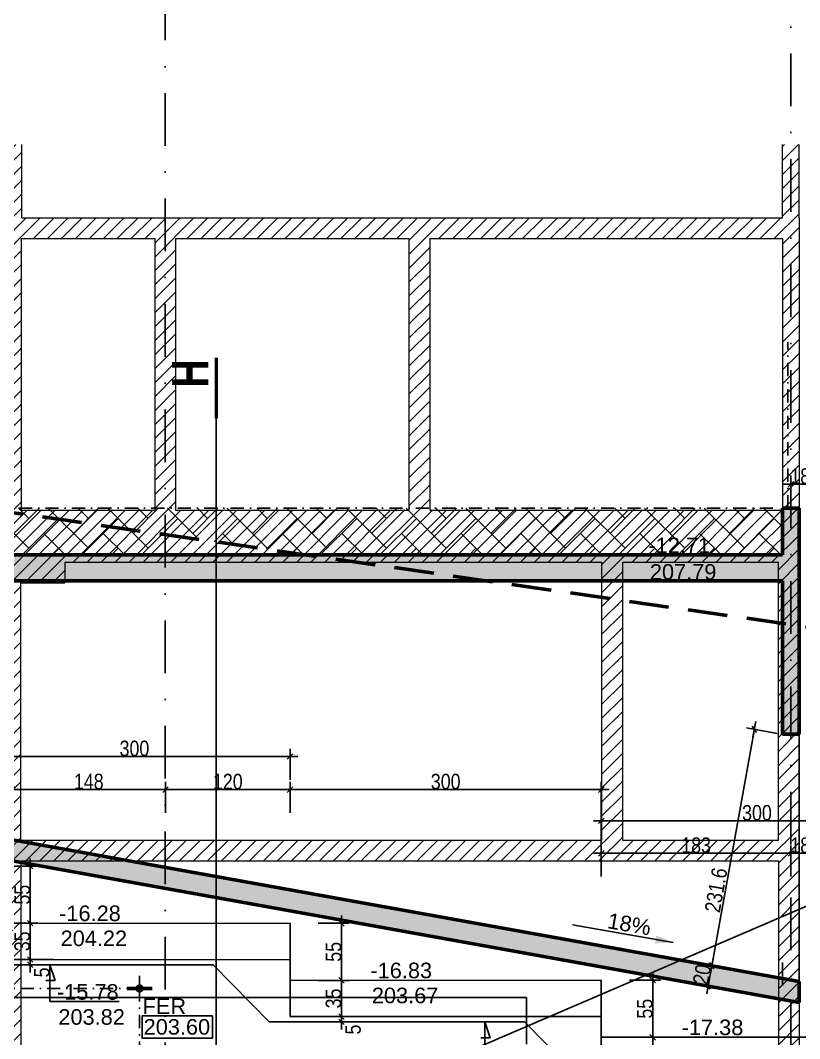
# Model space of a CAD drawing. Header units: millimetres. Extents: x -26249 to 60250, y -21218 to 23336.
# Drawn here: x 18053 to 18804, y 1381 to 2363 of the extents above; entities that cross this region are included whole.
import ezdxf
from ezdxf.enums import TextEntityAlignment as Align

# ---------------------------------------------------------------- set-up
doc = ezdxf.new("R2010")
doc.units = ezdxf.units.MM
doc.linetypes.add('CACHEX2', pattern=[19.05, 12.7, -6.35])
doc.linetypes.add('TIRETPTX2', pattern=[50.8, 25.4, -12.7, 0, -12.7])
for name, color, linetype in [('01-coupe soussol', 253, 'Continuous'), ('01_cote_gen', 4, 'Continuous'), ('01_linteaux', 2, 'Continuous'), ('01_poch_BN', 9, 'Continuous'), ('01_poch_murs', 253, 'Continuous'), ('01_texte', 230, 'Continuous'), ('AA_COTES', 2, 'Continuous')]:
    doc.layers.add(name, color=color, linetype=linetype)
doc.layers.add('01_murs_coup', color=5, linetype='Continuous', lineweight=60)
doc.styles.add('impact', font='impact.ttf')
doc.styles.add('MATTE_TXT', font='arial.ttf')
doc.styles.add('STYLE2', font='ARIALN.TTF')
doc.dimstyles.new('JB50', dxfattribs={"dimscale": 0.1, "dimtxt": 150, "dimasz": 15, "dimexe": 0.1, "dimexo": 0.1, "dimgap": 0.09, "dimtad": 1, "dimdec": 1, "dimdsep": 46, "dimtxsty": 'STYLE2', "dimblk1": 'BOND_G', "dimblk2": 'BOND_D', "dimsah": 1, "dimcen": 1.5, "dimdle": 0.01, "dimse1": 1, "dimse2": 1, "dimclrd": 4, "dimclre": 2, "dimclrt": 6, "dimazin": 2, "dimtfac": 2.333333, "dimtdec": 1, "dimtix": 1, "dimtmove": 2, "dimatfit": 3, "dimldrblk": 'BOND_G', "dimfxl": 1, "dimtolj": 1, "dimtzin": 0, "dimarcsym": 0})

# ---------------------------------------------------------------- blocks, each defined once
blk = doc.blocks.new('BOND_G')
at = {"layer": 'AA_COTES', "color": 0}
for p, q in [((0, -5), (0, 15)), ((5, 0), (-5, 0)), ((1.77, 1.77), (-1.77, -1.77))]:
    blk.add_line(p, q, dxfattribs=at)
blk = doc.blocks.new('BOND_D')
at = {"layer": 'AA_COTES', "color": 0}
for p, q in [((5, 0), (-5, 0)), ((-1.77, -1.77), (1.77, 1.77)), ((0, 5), (0, -15))]:
    blk.add_line(p, q, dxfattribs=at)
blk = doc.blocks.new('*D566')
at = {"layer": '01_cote_gen', "color": 4, "lineweight": -2, "transparency": 16777216}
blk.add_line((18797.15, 1915.35), (18812.15, 1915.35), dxfattribs=at)
at = {"layer": 'Defpoints', "color": 0, "transparency": 16777216}
for p in [(18813.65, 1915.35), (18795.65, 1905.29), (18813.65, 1905.29)]:
    blk.add_point(p, dxfattribs=at)
at = {"layer": '01_cote_gen', "color": 4, "lineweight": -2, "transparency": 16777216, "xscale": 1.5, "yscale": 1.5, "zscale": 1.5, "rotation": 180}
blk.add_blockref('BOND_G', (18795.65, 1915.35), dxfattribs=at)
at = {"layer": '01_cote_gen', "color": 4, "lineweight": -2, "transparency": 16777216, "xscale": 1.5, "yscale": 1.5, "zscale": 1.5}
blk.add_blockref('BOND_D', (18813.65, 1915.35), dxfattribs=at)
at = {"layer": '01_cote_gen', "color": 6, "transparency": 16777216, "insert": (18804.65, 1923.02), "char_height": 15, "attachment_point": 5, "style": 'STYLE2'}
blk.add_mtext('\\A1;18', dxfattribs=at)
blk = doc.blocks.new('*D1003')
at = {"layer": '01_cote_gen', "color": 4, "lineweight": -2, "transparency": 16777216}
blk.add_line((18014.45, 1652.81), (18311.45, 1652.81), dxfattribs=at)
at = {"layer": 'Defpoints', "color": 0, "transparency": 16777216}
for p in [(18012.95, 1662.13), (18312.95, 1652.81), (18312.95, 1492)]:
    blk.add_point(p, dxfattribs=at)
at = {"layer": '01_cote_gen', "color": 4, "lineweight": -2, "transparency": 16777216, "xscale": 1.5, "yscale": 1.5, "zscale": 1.5, "rotation": 180}
blk.add_blockref('BOND_G', (18012.95, 1652.81), dxfattribs=at)
at = {"layer": '01_cote_gen', "color": 4, "lineweight": -2, "transparency": 16777216, "xscale": 1.5, "yscale": 1.5, "zscale": 1.5}
blk.add_blockref('BOND_D', (18312.95, 1652.81), dxfattribs=at)
at = {"layer": '01_cote_gen', "color": 6, "transparency": 16777216, "insert": (18162.95, 1660.48), "char_height": 15, "attachment_point": 5, "style": 'STYLE2'}
blk.add_mtext('\\A1;300', dxfattribs=at)
blk = doc.blocks.new('*D1004')
at = {"layer": '01_cote_gen', "color": 4, "lineweight": -2, "transparency": 16777216}
blk.add_line((18314.45, 1620.9), (18611.45, 1620.9), dxfattribs=at)
at = {"layer": 'Defpoints', "color": 0, "transparency": 16777216}
for p in [(18312.95, 1630.31), (18612.95, 1620.9), (18612.95, 1437.13)]:
    blk.add_point(p, dxfattribs=at)
at = {"layer": '01_cote_gen', "color": 4, "lineweight": -2, "transparency": 16777216, "xscale": 1.5, "yscale": 1.5, "zscale": 1.5, "rotation": 180}
blk.add_blockref('BOND_G', (18312.95, 1620.9), dxfattribs=at)
at = {"layer": '01_cote_gen', "color": 4, "lineweight": -2, "transparency": 16777216, "xscale": 1.5, "yscale": 1.5, "zscale": 1.5}
blk.add_blockref('BOND_D', (18612.95, 1620.9), dxfattribs=at)
at = {"layer": '01_cote_gen', "color": 6, "transparency": 16777216, "insert": (18462.95, 1628.57), "char_height": 15, "attachment_point": 5, "style": 'STYLE2'}
blk.add_mtext('\\A1;300', dxfattribs=at)
blk = doc.blocks.new('*D1005')
at = {"layer": '01_cote_gen', "color": 4, "lineweight": -2, "transparency": 16777216}
blk.add_line((18614.45, 1590.75), (18911.45, 1590.75), dxfattribs=at)
at = {"layer": 'Defpoints', "color": 0, "transparency": 16777216}
for p in [(18612.95, 1598.4), (18912.95, 1590.75), (18912.95, 1382.27)]:
    blk.add_point(p, dxfattribs=at)
at = {"layer": '01_cote_gen', "color": 4, "lineweight": -2, "transparency": 16777216, "xscale": 1.5, "yscale": 1.5, "zscale": 1.5, "rotation": 180}
blk.add_blockref('BOND_G', (18612.95, 1590.75), dxfattribs=at)
at = {"layer": '01_cote_gen', "color": 4, "lineweight": -2, "transparency": 16777216, "xscale": 1.5, "yscale": 1.5, "zscale": 1.5}
blk.add_blockref('BOND_D', (18912.95, 1590.75), dxfattribs=at)
at = {"layer": '01_cote_gen', "color": 6, "transparency": 16777216, "insert": (18762.95, 1598.42), "char_height": 15, "attachment_point": 5, "style": 'STYLE2'}
blk.add_mtext('\\A1;300', dxfattribs=at)
blk = doc.blocks.new('*D1015')
at = {"layer": '01_cote_gen', "color": 4, "lineweight": -2, "transparency": 16777216}
blk.add_line((18614.45, 1559.48), (18794.15, 1559.48), dxfattribs=at)
at = {"layer": 'Defpoints', "color": 0, "transparency": 16777216}
for p in [(18612.95, 1568.25), (18795.65, 1559.48), (18795.65, 1524)]:
    blk.add_point(p, dxfattribs=at)
at = {"layer": '01_cote_gen', "color": 4, "lineweight": -2, "transparency": 16777216, "xscale": 1.5, "yscale": 1.5, "zscale": 1.5, "rotation": 180}
blk.add_blockref('BOND_G', (18612.95, 1559.48), dxfattribs=at)
at = {"layer": '01_cote_gen', "color": 4, "lineweight": -2, "transparency": 16777216, "xscale": 1.5, "yscale": 1.5, "zscale": 1.5}
blk.add_blockref('BOND_D', (18795.65, 1559.48), dxfattribs=at)
at = {"layer": '01_cote_gen', "color": 6, "transparency": 16777216, "insert": (18704.3, 1567.14), "char_height": 15, "attachment_point": 5, "style": 'STYLE2'}
blk.add_mtext('\\A1;183', dxfattribs=at)
blk = doc.blocks.new('*D1016')
at = {"layer": '01_cote_gen', "color": 4, "lineweight": -2, "transparency": 16777216}
blk.add_line((18797.15, 1559.48), (18812.15, 1559.48), dxfattribs=at)
at = {"layer": 'Defpoints', "color": 0, "transparency": 16777216}
for p in [(18813.65, 1559.48), (18795.65, 1544.81), (18813.65, 1544.81)]:
    blk.add_point(p, dxfattribs=at)
at = {"layer": '01_cote_gen', "color": 4, "lineweight": -2, "transparency": 16777216, "xscale": 1.5, "yscale": 1.5, "zscale": 1.5, "rotation": 180}
blk.add_blockref('BOND_G', (18795.65, 1559.48), dxfattribs=at)
at = {"layer": '01_cote_gen', "color": 4, "lineweight": -2, "transparency": 16777216, "xscale": 1.5, "yscale": 1.5, "zscale": 1.5}
blk.add_blockref('BOND_D', (18813.65, 1559.48), dxfattribs=at)
at = {"layer": '01_cote_gen', "color": 6, "transparency": 16777216, "insert": (18804.65, 1567.14), "char_height": 15, "attachment_point": 5, "style": 'STYLE2'}
blk.add_mtext('\\A1;18', dxfattribs=at)
blk = doc.blocks.new('*D1018')
at = {"layer": '01_cote_gen', "color": 4, "lineweight": -2, "transparency": 16777216}
blk.add_line((18046.45, 1620.9), (18191.45, 1620.9), dxfattribs=at)
at = {"layer": 'Defpoints', "color": 0, "transparency": 16777216}
for p in [(18192.95, 1620.9), (18044.95, 1618.19), (18192.95, 1608.73)]:
    blk.add_point(p, dxfattribs=at)
at = {"layer": '01_cote_gen', "color": 4, "lineweight": -2, "transparency": 16777216, "xscale": 1.5, "yscale": 1.5, "zscale": 1.5, "rotation": 180}
blk.add_blockref('BOND_G', (18044.95, 1620.9), dxfattribs=at)
at = {"layer": '01_cote_gen', "color": 4, "lineweight": -2, "transparency": 16777216, "xscale": 1.5, "yscale": 1.5, "zscale": 1.5}
blk.add_blockref('BOND_D', (18192.95, 1620.9), dxfattribs=at)
at = {"layer": '01_cote_gen', "color": 6, "transparency": 16777216, "insert": (18118.95, 1628.57), "char_height": 15, "attachment_point": 5, "style": 'STYLE2'}
blk.add_mtext('\\A1;148', dxfattribs=at)
blk = doc.blocks.new('*D1019')
at = {"layer": '01_cote_gen', "color": 4, "lineweight": -2, "transparency": 16777216}
blk.add_line((18194.45, 1620.9), (18311.45, 1620.9), dxfattribs=at)
at = {"layer": 'Defpoints', "color": 0, "transparency": 16777216}
for p in [(18312.95, 1620.9), (18192.95, 1610.03), (18312.95, 1610.03)]:
    blk.add_point(p, dxfattribs=at)
at = {"layer": '01_cote_gen', "color": 4, "lineweight": -2, "transparency": 16777216, "xscale": 1.5, "yscale": 1.5, "zscale": 1.5, "rotation": 180}
blk.add_blockref('BOND_G', (18192.95, 1620.9), dxfattribs=at)
at = {"layer": '01_cote_gen', "color": 4, "lineweight": -2, "transparency": 16777216, "xscale": 1.5, "yscale": 1.5, "zscale": 1.5}
blk.add_blockref('BOND_D', (18312.95, 1620.9), dxfattribs=at)
at = {"layer": '01_cote_gen', "color": 6, "transparency": 16777216, "insert": (18252.95, 1628.57), "char_height": 15, "attachment_point": 5, "style": 'STYLE2'}
blk.add_mtext('\\A1;120', dxfattribs=at)
blk = doc.blocks.new('*D1045')
at = {"layer": '01_cote_gen', "color": 4, "lineweight": -2, "transparency": 16777216}
blk.add_line((18062.49, 1545.6), (18062.49, 1493.6), dxfattribs=at)
at = {"layer": 'Defpoints', "color": 0, "transparency": 16777216}
for p in [(18012.95, 1547.1), (18012.97, 1492.1), (18062.49, 1492.1)]:
    blk.add_point(p, dxfattribs=at)
at = {"layer": '01_cote_gen', "color": 4, "lineweight": -2, "transparency": 16777216, "xscale": 1.5, "yscale": 1.5, "zscale": 1.5}
for name, p, rotation in [('BOND_G', (18062.49, 1547.1), 90), ('BOND_D', (18062.49, 1492.1), 270)]:
    blk.add_blockref(name, p, dxfattribs=dict(at, rotation=rotation))
at = {"layer": '01_cote_gen', "color": 6, "transparency": 16777216, "insert": (18054.85, 1519.6), "char_height": 15, "attachment_point": 5, "rotation": 90, "style": 'STYLE2'}
blk.add_mtext('\\A1;55', dxfattribs=at)
blk = doc.blocks.new('*D1046')
at = {"layer": '01_cote_gen', "color": 4, "lineweight": -2, "transparency": 16777216}
blk.add_line((18062.49, 1490.6), (18062.49, 1458.6), dxfattribs=at)
at = {"layer": 'Defpoints', "color": 0, "transparency": 16777216}
for p in [(18048.67, 1492.1), (18052.92, 1457.1), (18062.49, 1457.1)]:
    blk.add_point(p, dxfattribs=at)
at = {"layer": '01_cote_gen', "color": 4, "lineweight": -2, "transparency": 16777216, "xscale": 1.5, "yscale": 1.5, "zscale": 1.5}
for name, p, rotation in [('BOND_G', (18062.49, 1492.1), 90), ('BOND_D', (18062.49, 1457.1), 270)]:
    blk.add_blockref(name, p, dxfattribs=dict(at, rotation=rotation))
at = {"layer": '01_cote_gen', "color": 6, "transparency": 16777216, "insert": (18054.82, 1474.6), "char_height": 15, "attachment_point": 5, "rotation": 90, "style": 'STYLE2'}
blk.add_mtext('\\A1;35', dxfattribs=at)
blk = doc.blocks.new('*D1047')
at = {"layer": '01_cote_gen', "color": 4, "lineweight": -2, "transparency": 16777216}
blk.add_line((18062.49, 1453.6), (18062.49, 1455.6), dxfattribs=at)
at = {"layer": 'Defpoints', "color": 0, "transparency": 16777216}
for p in [(18062.49, 1457.1), (18067.76, 1457.1), (18067.76, 1452.1)]:
    blk.add_point(p, dxfattribs=at)
at = {"layer": '01_cote_gen', "color": 4, "lineweight": -2, "transparency": 16777216, "xscale": 1.5, "yscale": 1.5, "zscale": 1.5}
for name, p, rotation in [('BOND_D', (18062.49, 1457.1), 90), ('BOND_G', (18062.49, 1452.1), 270)]:
    blk.add_blockref(name, p, dxfattribs=dict(at, rotation=rotation))
at = {"layer": '01_cote_gen', "color": 6, "transparency": 16777216, "insert": (18073.69, 1444.65), "char_height": 15, "attachment_point": 5, "rotation": 90, "style": 'STYLE2'}
blk.add_mtext('\\A1;5', dxfattribs=at)
blk = doc.blocks.new('*D1048')
at = {"layer": '01_cote_gen', "color": 4, "lineweight": -2, "transparency": 16777216}
blk.add_line((18362.49, 1490.5), (18362.49, 1438.5), dxfattribs=at)
at = {"layer": 'Defpoints', "color": 0, "transparency": 16777216}
for p in [(18312.95, 1492), (18312.97, 1437), (18362.49, 1437)]:
    blk.add_point(p, dxfattribs=at)
at = {"layer": '01_cote_gen', "color": 4, "lineweight": -2, "transparency": 16777216, "xscale": 1.5, "yscale": 1.5, "zscale": 1.5}
for name, p, rotation in [('BOND_G', (18362.49, 1492), 90), ('BOND_D', (18362.49, 1437), 270)]:
    blk.add_blockref(name, p, dxfattribs=dict(at, rotation=rotation))
at = {"layer": '01_cote_gen', "color": 6, "transparency": 16777216, "insert": (18354.85, 1464.5), "char_height": 15, "attachment_point": 5, "rotation": 90, "style": 'STYLE2'}
blk.add_mtext('\\A1;55', dxfattribs=at)
blk = doc.blocks.new('*D1049')
at = {"layer": '01_cote_gen', "color": 4, "lineweight": -2, "transparency": 16777216}
blk.add_line((18362.49, 1435.5), (18362.49, 1403.5), dxfattribs=at)
at = {"layer": 'Defpoints', "color": 0, "transparency": 16777216}
for p in [(18348.67, 1437), (18352.92, 1402), (18362.49, 1402)]:
    blk.add_point(p, dxfattribs=at)
at = {"layer": '01_cote_gen', "color": 4, "lineweight": -2, "transparency": 16777216, "xscale": 1.5, "yscale": 1.5, "zscale": 1.5}
for name, p, rotation in [('BOND_G', (18362.49, 1437), 90), ('BOND_D', (18362.49, 1402), 270)]:
    blk.add_blockref(name, p, dxfattribs=dict(at, rotation=rotation))
at = {"layer": '01_cote_gen', "color": 6, "transparency": 16777216, "insert": (18354.82, 1419.5), "char_height": 15, "attachment_point": 5, "rotation": 90, "style": 'STYLE2'}
blk.add_mtext('\\A1;35', dxfattribs=at)
blk = doc.blocks.new('*D1050')
at = {"layer": '01_cote_gen', "color": 4, "lineweight": -2, "transparency": 16777216}
blk.add_line((18362.49, 1398.5), (18362.49, 1400.5), dxfattribs=at)
at = {"layer": 'Defpoints', "color": 0, "transparency": 16777216}
for p in [(18362.49, 1402), (18367.76, 1402), (18367.76, 1397)]:
    blk.add_point(p, dxfattribs=at)
at = {"layer": '01_cote_gen', "color": 4, "lineweight": -2, "transparency": 16777216, "xscale": 1.5, "yscale": 1.5, "zscale": 1.5}
for name, p, rotation in [('BOND_D', (18362.49, 1402), 90), ('BOND_G', (18362.49, 1397), 270)]:
    blk.add_blockref(name, p, dxfattribs=dict(at, rotation=rotation))
at = {"layer": '01_cote_gen', "color": 6, "transparency": 16777216, "insert": (18373.69, 1389.55), "char_height": 15, "attachment_point": 5, "rotation": 90, "style": 'STYLE2'}
blk.add_mtext('\\A1;5', dxfattribs=at)
blk = doc.blocks.new('*D1051')
at = {"layer": '01_cote_gen', "color": 4, "lineweight": -2, "transparency": 16777216}
blk.add_line((18662.49, 1435.63), (18662.49, 1383.63), dxfattribs=at)
at = {"layer": 'Defpoints', "color": 0, "transparency": 16777216}
for p in [(18612.95, 1437.13), (18612.97, 1382.13), (18662.49, 1382.13)]:
    blk.add_point(p, dxfattribs=at)
at = {"layer": '01_cote_gen', "color": 4, "lineweight": -2, "transparency": 16777216, "xscale": 1.5, "yscale": 1.5, "zscale": 1.5}
for name, p, rotation in [('BOND_G', (18662.49, 1437.13), 90), ('BOND_D', (18662.49, 1382.13), 270)]:
    blk.add_blockref(name, p, dxfattribs=dict(at, rotation=rotation))
at = {"layer": '01_cote_gen', "color": 6, "transparency": 16777216, "insert": (18654.85, 1409.63), "char_height": 15, "attachment_point": 5, "rotation": 90, "style": 'STYLE2'}
blk.add_mtext('\\A1;55', dxfattribs=at)
blk = doc.blocks.new('*D1052')
at = {"layer": '01_cote_gen', "color": 4, "lineweight": -2, "transparency": 16777216}
blk.add_line((18662.49, 1380.63), (18662.49, 1348.63), dxfattribs=at)
at = {"layer": 'Defpoints', "color": 0, "transparency": 16777216}
for p in [(18648.67, 1382.13), (18652.92, 1347.13), (18662.49, 1347.13)]:
    blk.add_point(p, dxfattribs=at)
at = {"layer": '01_cote_gen', "color": 4, "lineweight": -2, "transparency": 16777216, "xscale": 1.5, "yscale": 1.5, "zscale": 1.5}
for name, p, rotation in [('BOND_G', (18662.49, 1382.13), 90), ('BOND_D', (18662.49, 1347.13), 270)]:
    blk.add_blockref(name, p, dxfattribs=dict(at, rotation=rotation))
at = {"layer": '01_cote_gen', "color": 6, "transparency": 16777216, "insert": (18654.82, 1364.63), "char_height": 15, "attachment_point": 5, "rotation": 90, "style": 'STYLE2'}
blk.add_mtext('\\A1;35', dxfattribs=at)
blk = doc.blocks.new('*D1141')
at = {"layer": '01_cote_gen', "color": 4, "lineweight": -2, "transparency": 16777216}
blk.add_line((18868.82, 1890.67), (18868.82, 1848.67), dxfattribs=at)
at = {"layer": 'Defpoints', "color": 0, "transparency": 16777216}
for p in [(18807.65, 1892.17), (18787.65, 1847.17), (18868.82, 1847.17)]:
    blk.add_point(p, dxfattribs=at)
at = {"layer": '01_cote_gen', "color": 4, "lineweight": -2, "transparency": 16777216, "xscale": 1.5, "yscale": 1.5, "zscale": 1.5}
for name, p, rotation in [('BOND_G', (18868.82, 1892.17), 90), ('BOND_D', (18868.82, 1847.17), 270)]:
    blk.add_blockref(name, p, dxfattribs=dict(at, rotation=rotation))
at = {"layer": '01_cote_gen', "color": 6, "transparency": 16777216, "insert": (18861.19, 1869.67), "char_height": 15, "attachment_point": 5, "rotation": 90, "style": 'STYLE2'}
blk.add_mtext('\\A1;45', dxfattribs=at)
blk = doc.blocks.new('*D1142')
at = {"layer": '01_cote_gen', "color": 4, "lineweight": -2, "transparency": 16777216}
blk.add_line((18868.82, 1845.67), (18868.82, 1823.67), dxfattribs=at)
at = {"layer": 'Defpoints', "color": 0, "transparency": 16777216}
for p in [(18846.32, 1847.17), (18787.65, 1822.17), (18868.82, 1822.17)]:
    blk.add_point(p, dxfattribs=at)
at = {"layer": '01_cote_gen', "color": 4, "lineweight": -2, "transparency": 16777216, "xscale": 1.5, "yscale": 1.5, "zscale": 1.5}
for name, p, rotation in [('BOND_G', (18868.82, 1847.17), 90), ('BOND_D', (18868.82, 1822.17), 270)]:
    blk.add_blockref(name, p, dxfattribs=dict(at, rotation=rotation))
at = {"layer": '01_cote_gen', "color": 6, "transparency": 16777216, "insert": (18861.16, 1834.67), "char_height": 15, "attachment_point": 5, "rotation": 90, "style": 'STYLE2'}
blk.add_mtext('\\A1;25', dxfattribs=at)
blk = doc.blocks.new('*D1160')
at = {"layer": '01_cote_gen', "color": 4, "lineweight": -2, "transparency": 16777216}
blk.add_line((18898.96, 1672.71), (18898.96, 1440.34), dxfattribs=at)
at = {"layer": 'Defpoints', "color": 0, "transparency": 16777216}
for p in [(18876.46, 1674.21), (18787.65, 1438.84), (18898.96, 1438.84)]:
    blk.add_point(p, dxfattribs=at)
at = {"layer": '01_cote_gen', "color": 4, "lineweight": -2, "transparency": 16777216, "xscale": 1.5, "yscale": 1.5, "zscale": 1.5}
for name, p, rotation in [('BOND_G', (18898.96, 1674.21), 90), ('BOND_D', (18898.96, 1438.84), 270)]:
    blk.add_blockref(name, p, dxfattribs=dict(at, rotation=rotation))
at = {"layer": '01_cote_gen', "color": 6, "transparency": 16777216, "insert": (18891.29, 1533.57), "char_height": 15, "attachment_point": 5, "rotation": 90, "style": 'STYLE2'}
blk.add_mtext('\\A1;235.4', dxfattribs=at)
blk = doc.blocks.new('*D1161')
at = {"layer": '01_cote_gen', "color": 4, "lineweight": -2, "transparency": 16777216}
blk.add_line((18719.65, 1452.61), (18760.15, 1677.63), dxfattribs=at)
at = {"layer": 'Defpoints', "color": 0, "transparency": 16777216}
for p in [(18760.41, 1679.11), (18787.65, 1674.21), (18746.62, 1446.23)]:
    blk.add_point(p, dxfattribs=at)
at = {"layer": '01_cote_gen', "color": 4, "lineweight": -2, "transparency": 16777216, "xscale": 1.5, "yscale": 1.5, "zscale": 1.5}
for name, p, rotation in [('BOND_D', (18760.41, 1679.11), 79.79622606136594), ('BOND_G', (18719.38, 1451.13), 259.7962260613659)]:
    blk.add_blockref(name, p, dxfattribs=dict(at, rotation=rotation))
at = {"layer": '01_cote_gen', "color": 6, "transparency": 16777216, "insert": (18723.58, 1523.97), "char_height": 15, "attachment_point": 5, "rotation": 79.79623, "style": 'STYLE2'}
blk.add_mtext('\\A1;231.6', dxfattribs=at)
blk = doc.blocks.new('*D1342')
at = {"layer": '01_cote_gen', "color": 4, "lineweight": -2, "transparency": 16777216}
blk.add_line((18716.1, 1432.93), (18719.11, 1449.66), dxfattribs=at)
at = {"layer": 'Defpoints', "color": 0, "transparency": 16777216}
for p in [(18696.7, 1455.22), (18719.38, 1451.13), (18693.15, 1435.53)]:
    blk.add_point(p, dxfattribs=at)
at = {"layer": '01_cote_gen', "color": 4, "lineweight": -2, "transparency": 16777216, "xscale": 1.5, "yscale": 1.5, "zscale": 1.5}
for name, p, rotation in [('BOND_D', (18719.38, 1451.13), 79.79622606135902), ('BOND_G', (18715.84, 1431.45), 259.796226061359)]:
    blk.add_blockref(name, p, dxfattribs=dict(at, rotation=rotation))
at = {"layer": '01_cote_gen', "color": 6, "transparency": 16777216, "insert": (18710.06, 1442.65), "char_height": 15, "attachment_point": 5, "rotation": 79.79623, "style": 'STYLE2'}
blk.add_mtext('\\A1;20', dxfattribs=at)

msp = doc.modelspace()

# ---------------------------------------------------------------- hatches: boundary and pattern name
at = {"layer": '01-coupe soussol'}
h = msp.add_hatch(dxfattribs=at)
h.set_pattern_fill('ANSI31', color=256, scale=3)
h.set_pattern_definition([(45, (-13484.1425, 5706.199), (-6.735192, 6.735192), [])])
h.paths.add_polyline_path([(14178.055, 1572.168), (13828.381, 1572.168), (13828.381, 1559.168), (14178.055, 1559.168)])
h.paths.add_polyline_path([(14604.055, 1572.168), (14196.055, 1572.168), (14196.055, 1559.168), (14604.055, 1559.168)])
h.paths.add_polyline_path([(14221.184, 1539.168), (14151.184, 1539.168), (14151.184, 1504.168), (14221.184, 1504.168)])
h.paths.add_polyline_path([(14579.184, 1539.168), (14221.184, 1539.168), (14221.184, 1504.168), (14579.184, 1504.168)])
h.paths.add_polyline_path([(15166.978, 1539.168), (14649.184, 1539.168), (14649.184, 1504.168), (15166.978, 1504.168)])
h.paths.add_polyline_path([(15180.978, 1572.168), (14624.055, 1572.168), (14624.055, 1559.168), (15180.978, 1559.168)])
h.paths.add_polyline_path([(15779.845, 1572.168), (15222.978, 1572.168), (15222.978, 1559.168), (15779.845, 1559.168)], flags=17)
h.paths.add_polyline_path([(15754.974, 1539.168), (15236.978, 1539.168), (15236.978, 1504.168), (15754.974, 1504.168)], flags=17)
h.paths.add_polyline_path([(15824.974, 1539.168), (15754.974, 1539.168), (15754.974, 1504.168), (15824.974, 1504.168)], flags=17)
h.paths.add_polyline_path([(16059.574, 1539.168), (15824.974, 1539.168), (15824.974, 1504.168), (16059.574, 1504.168)], flags=17)
h.paths.add_polyline_path([(16059.574, 1572.168), (15799.845, 1572.168), (15799.845, 1559.168), (16059.574, 1559.168)], flags=17)
h.paths.add_polyline_path([(18803.574, 2172.168), (18803.574, 2242.819), (18787.574, 2242.819), (18787.574, 2172.168), (18054.574, 2172.168), (18054.574, 2242.819), (18036.574, 2242.819), (18036.574, 2172.168), (17435.574, 2172.168), (17435.574, 2242.819), (17419.574, 2242.819), (17419.574, 2167.168), (17111.574, 2167.168), (17111.574, 2197.168), (17091.574, 2197.168), (17091.574, 2167.168), (16623.574, 2167.168), (16623.574, 2242.819), (16605.574, 2242.819), (16605.574, 2179.168), (15799.978, 2179.168), (15799.978, 2242.819), (15779.978, 2242.819), (15779.978, 2179.168), (15218.978, 2179.168), (15218.978, 2242.819), (15202.978, 2242.819), (15202.978, 2179.168), (15202.978, 1879.168), (15202.978, 1539.168), (15222.978, 1539.168), (15222.978, 1856.168), (15779.845, 1856.168), (15779.845, 1539.168), (15799.845, 1539.168), (15799.845, 1856.168), (16059.574, 1856.168), (16059.574, 1239.168), (16079.574, 1239.168), (16079.574, 1552.168), (16605.574, 1552.168), (16605.574, 1272.168), (16625.574, 1272.168), (16625.574, 1552.168), (17139.574, 1552.168), (17139.574, 1272.168), (17159.574, 1272.168), (17159.574, 1552.168), (17419.575, 1552.168), (17419.575, 1272.168), (17439.575, 1272.168), (17439.575, 1552.168), (18028.584, 1552.168), (18028.584, 1239.168), (18053.584, 1239.168), (18053.584, 1552.168), (18783.574, 1552.168), (18783.574, 1239.168), (18803.574, 1239.168), (18803.574, 1552.168), (18803.574, 1572.168)])
h.paths.add_polyline_path([(15799.574, 1879.168), (15799.574, 2156.168), (16059.574, 2156.168), (16059.574, 1879.168)], flags=16)
h.paths.add_polyline_path([(15779.574, 1879.168), (15222.978, 1879.168), (15222.978, 2156.168), (15779.574, 2156.168)], flags=16)
h.paths.add_polyline_path([(16079.574, 1856.168), (16605.574, 1856.168), (16605.574, 1572.168), (16079.574, 1572.168)], flags=16)
h.paths.add_polyline_path([(16079.574, 1879.168), (16079.574, 2156.168), (16605.574, 2156.168), (16605.574, 1879.168)], flags=16)
h.paths.add_polyline_path([(16625.574, 1856.168), (17139.574, 1856.168), (17139.574, 1572.168), (16625.574, 1572.168)], flags=16)
h.paths.add_polyline_path([(16625.574, 1879.168), (16625.574, 2147.168), (17139.574, 2147.168), (17139.574, 1879.168)], flags=16)
h.paths.add_polyline_path([(17159.574, 1856.168), (17419.575, 1856.168), (17419.575, 1572.168), (17159.574, 1572.168)], flags=16)
h.paths.add_polyline_path([(17159.574, 1879.168), (17159.574, 2147.168), (17419.574, 2147.168), (17419.574, 1879.168), (17439.574, 1879.168), (17439.574, 2152.168), (18035.574, 2152.168), (18035.574, 1879.168)], flags=16)
h.paths.add_polyline_path([(17439.575, 1856.168), (18033.584, 1856.168), (18033.584, 1572.168), (17439.575, 1572.168)], flags=16)
h.paths.add_polyline_path([(18053.584, 1820.168), (18095.886, 1820.168), (18095.886, 1840.168), (18613.574, 1840.168), (18613.574, 1572.168), (18053.584, 1572.168)], flags=16)
h.paths.add_polyline_path([(18053.886, 1890.168), (18053.886, 2152.168), (18182.574, 2152.168), (18182.574, 1890.168)], flags=16)
h.paths.add_polyline_path([(18202.574, 1890.168), (18202.574, 2152.168), (18427.575, 2152.168), (18427.575, 1890.168)], flags=16)
h.paths.add_polyline_path([(18447.575, 1890.168), (18447.575, 2152.168), (18787.574, 2152.168), (18787.574, 1890.168)], flags=16)
h.paths.add_polyline_path([(18633.574, 1840.168), (18783.574, 1840.168), (18783.574, 1572.168), (18633.574, 1572.168)], flags=16)
at = {"layer": '01_poch_murs'}
h = msp.add_hatch(color=256, dxfattribs=at)
h.dxf.hatch_style = 1
h.paths.add_polyline_path([(16325.086, 2244.527), (16305.086, 2248.943), (16305.086, 2232.167), (15792.367, 2232.167), (15792.367, 2332.167), (15772.367, 2332.167), (15772.367, 2232.167), (15218.94, 2232.167), (15218.94, 2347.167), (15202.94, 2349.167), (15202.94, 2202.167), (16305.086, 2202.167), (16305.086, 2074.167), (16603.651, 2074.167), (16603.651, 1936.168), (17236.178, 1936.168), (17236.178, 1822.168), (18502.219, 1822.168), (18328.49, 1847.168), (17439.651, 1847.168), (17439.651, 1892.168), (17419.651, 1892.168), (17419.651, 1847.168), (17256.178, 1847.168), (17256.178, 2025.168), (17236.178, 2025.168), (17236.178, 1961.168), (16623.651, 1961.168), (16623.651, 2159.167), (16603.651, 2159.167), (16603.651, 2099.167), (16325.086, 2099.167)])
h.paths.add_polyline_path([(16325.086, 2332.167), (16305.086, 2332.167), (16305.086, 2248.943), (16325.086, 2244.527)], flags=17)
h.paths.add_polyline_path([(18803.65, 1892.168), (18787.651, 1892.168), (18787.651, 1847.168), (18328.49, 1847.168), (18502.219, 1822.168), (18787.651, 1822.168), (18787.651, 1781.094), (18803.65, 1778.791)])
h.paths.add_polyline_path([(18803.65, 1778.791), (18787.651, 1781.094), (18787.651, 1674.206), (18803.65, 1674.206)])
h.paths.add_polyline_path([(18046.95, 1572.168), (17425.991, 1572.168), (15719.991, 1879.168), (15202.94, 1879.168), (15202.94, 1859.168), (15718.206, 1859.168), (17424.206, 1552.168), (18045.165, 1552.168), (18803.65, 1415.644), (18803.65, 1435.965)])
h = msp.add_hatch(dxfattribs=at)
h.set_pattern_fill('AR-HBONE', color=256, scale=0.2)
h.paths.add_polyline_path([(18787.651, 1892.168), (18192.651, 1892.168), (18192.651, 1866.716), (18328.49, 1847.168), (18787.651, 1847.168)])
h.paths.add_polyline_path([(18192.651, 1866.716), (18044.951, 1887.97), (18044.951, 1847.168), (18192.651, 1847.168)])
h.paths.add_polyline_path([(18192.651, 1892.168), (18044.951, 1892.168), (18044.951, 1887.97), (18192.651, 1866.716)])
h.paths.add_polyline_path([(18044.951, 1887.97), (18015.779, 1892.168), (17439.651, 1892.168), (17439.651, 1847.168), (18044.951, 1847.168)])
h.paths.add_polyline_path([(17934.703, 1852.696), (17846.113, 1852.696), (17846.113, 1884.989), (17934.703, 1884.989)], flags=16)
h.paths.add_polyline_path([(18654.595, 1845.085), (18721.543, 1845.085), (18721.543, 1867.677), (18654.595, 1867.677)], flags=9)
h.paths.add_polyline_path([(17500.919, 1856.623), (17500.919, 1883.236), (17469.691, 1883.236), (17469.691, 1856.623)], flags=24)
h.paths.add_polyline_path([(17853.408, 1857.638), (17931.928, 1857.638), (17931.928, 1880.138), (17853.408, 1880.138)], flags=8)

# ---------------------------------------------------------------- linework, layer by layer
at = {"color": 5, "elevation": 517158665.099, "flags": 128}
for points in [[(18540.854, 1420.568), (18019.477, 1420.568)], [(18540.854, 1420.568), (18540.854, 1375.568)]]:
    msp.add_lwpolyline(points, dxfattribs=at)
at = {"layer": '01-coupe soussol', "lineweight": 5}
for p, q in [((18054.574, 2172.168), (18054.574, 2242.819)), ((18787.574, 2172.168), (18787.574, 2242.819)), ((18803.574, 2172.168), (18803.574, 2242.819)), ((18054.574, 2172.168), (18787.574, 2172.168)), ((18803.574, 2172.168), (18803.574, 1572.168)), ((18053.886, 2152.168), (18182.574, 2152.168)), ((18053.886, 2152.168), (18053.886, 1890.168)), ((18182.574, 2152.168), (18182.574, 1890.168)), ((18202.574, 2152.168), (18427.575, 2152.168)), ((18202.574, 2152.168), (18202.574, 1890.168)), ((18427.575, 2152.168), (18427.575, 1890.168)), ((18447.575, 2152.168), (18787.574, 2152.168)), ((18447.575, 2152.168), (18447.575, 1890.168)), ((18787.574, 2152.168), (18787.574, 1890.168)), ((18053.886, 1890.168), (18182.574, 1890.168)), ((18202.574, 1890.168), (18427.575, 1890.168)), ((18447.575, 1890.168), (18787.574, 1890.168)), ((18095.886, 1840.168), (18613.574, 1840.168)), ((18095.886, 1840.168), (18095.886, 1820.168)), ((18613.574, 1572.168), (18613.574, 1840.168)), ((18633.574, 1840.168), (18783.574, 1840.168)), ((18633.574, 1572.168), (18633.574, 1840.168)), ((18783.574, 1572.168), (18783.574, 1840.168)), ((18053.584, 1820.168), (18095.886, 1820.168)), ((18053.584, 1572.168), (18053.584, 1820.168)), ((18053.584, 1572.168), (18613.574, 1572.168)), ((18633.574, 1572.168), (18783.574, 1572.168)), ((18803.574, 1572.168), (18803.574, 1552.168)), ((18053.584, 1552.168), (18783.574, 1552.168)), ((18053.584, 1552.168), (18053.584, 1239.168)), ((18783.574, 1552.168), (18783.574, 1239.168)), ((18803.574, 1552.168), (18803.574, 1239.168))]:
    msp.add_line(p, q, dxfattribs=at)
at = {"layer": '01_cote_gen'}
for p, q in [((12434.992, -1231.677), (22206.96, 2968.323)), ((18241.845, 1978.757), (18241.845, 1347.09))]:
    msp.add_line(p, q, dxfattribs=at)
at = {"layer": '01_cote_gen', "color": 2, "const_width": 4}
msp.add_lwpolyline([(18165.951, 1429.168, 1), (18169.951, 1429.168, 1)], format="xyb", close=True, dxfattribs=at)
at = {"layer": '01_linteaux', "linetype": 'TIRETPTX2', "ltscale": 2}
msp.add_line((18192.651, 4.299), (18192.651, 2533.912), dxfattribs=at)
at = {"layer": '01_linteaux', "linetype": 'TIRETPTX2', "ltscale": 0.5}
for p, q in [((18792.651, 1892.168), (18792.651, 2052.168)), ((17439.651, 1892.168), (18787.651, 1892.168))]:
    msp.add_line(p, q, dxfattribs=at)
at = {"layer": '01_linteaux'}
for p, q in [((18803.65, 1674.206), (18803.65, 1435.965)), ((18012.95, 1491.866), (18312.95, 1492)), ((18312.95, 1492), (18312.95, 1457)), ((18312.95, 1492), (18312.95, 1437)), ((18012.95, 1456.866), (18312.95, 1457)), ((18238.961, 1451.903), (17992.95, 1451.866)), ((18238.961, 1451.903), (18292.95, 1397)), ((18312.95, 1437), (18612.95, 1437.134)), ((18312.95, 1437), (18312.95, 1402)), ((18612.95, 1437.134), (18612.95, 1402.134)), ((18612.95, 1437.134), (18612.95, 1382.134)), ((18538.961, 1397.037), (18292.95, 1397)), ((18312.95, 1402), (18612.95, 1402.134)), ((18538.961, 1397.037), (18592.95, 1342.134)), ((18612.95, 1382.134), (18912.95, 1382.268)), ((18612.95, 1382.134), (18612.95, 1347.134))]:
    msp.add_line(p, q, dxfattribs=at)
at = {"layer": '01_linteaux', "linetype": 'TIRETPTX2', "ltscale": 2}
msp.add_lwpolyline([(18795.651, 2533.912), (18795.651, 6.331)], dxfattribs=at)
at = {"layer": '01_linteaux', "color": 2, "linetype": 'TIRETPTX2', "ltscale": 2}
msp.add_lwpolyline([(18167.951, 1441.262), (18167.951, 1417.075)], dxfattribs=at)
at = {"layer": '01_murs_coup'}
for p, q in [((18787.651, 1892.168), (18787.651, 1847.168)), ((18803.65, 1892.168), (18787.651, 1892.168)), ((18803.65, 1674.206), (18803.65, 1892.168)), ((18787.651, 1847.168), (17439.651, 1847.168)), ((18787.651, 1822.168), (17236.178, 1822.168)), ((18787.651, 1822.168), (18787.651, 1674.206)), ((18803.65, 1674.206), (18787.651, 1674.206)), ((18803.65, 1435.965), (18046.95, 1572.168)), ((18803.65, 1415.644), (18045.165, 1552.168)), ((18803.65, 1435.965), (18803.65, 1415.644))]:
    msp.add_line(p, q, dxfattribs=at)
at = {"layer": '01_murs_coup', "color": 2}
msp.add_line((18155.857, 1429.168), (18180.044, 1429.168), dxfattribs=at)
at = {"layer": '01_murs_coup', "linetype": 'CACHEX2', "ltscale": 3}
msp.add_lwpolyline([(13488.026, 2849.444), (13898.276, 2756.168), (15673.022, 2388.168), (16272.362, 2256.168), (17563.166, 1971.168), (17904.593, 1908.168), (19739.166, 1644.168), (20425.516, 1537.168), (21080.455, 1438.298)], dxfattribs=at)
at = {"layer": '01_poch_BN', "color": 5, "linetype": 'TIRETPTX2', "ltscale": 0.5}
for q in [(17919.651, 1429.168), (18167.951, 1362.168)]:
    msp.add_line((18167.951, 1429.168), q, dxfattribs=at)
at = {"layer": '01_texte'}
for p, q in [((18585.182, 1490.378), (18682.064, 1473.579)), ((18787.651, 1454.055), (18787.651, 1432.084)), ((18081.334, 1452.101), (18086.606, 1436.782)), ((18081.334, 1452.101), (18081.334, 1416.654)), ((18086.606, 1436.782), (18077.492, 1436.782)), ((18081.334, 1416.654), (18148.135, 1416.654)), ((18500.685, 1397), (18505.957, 1381.68)), ((18500.685, 1397), (18500.685, 1361.552)), ((18505.957, 1381.68), (18496.842, 1381.68))]:
    msp.add_line(p, q, dxfattribs=at)
at = {"layer": '01_texte', "const_width": 3}
msp.add_lwpolyline([(18241.845, 2037.257), (18241.845, 1978.757)], dxfattribs=at)
at = {"layer": '01_texte'}
msp.add_lwpolyline([(18170.395, 1402.689), (18238.172, 1402.689), (18238.172, 1381.085), (18170.395, 1381.085)], close=True, dxfattribs=at)
for points in [[(18682.064, 1473.579), (18664.606, 1472.672), (18665.268, 1476.492)], [(18682.064, 1473.579), (18665.931, 1480.311), (18665.268, 1476.492)]]:
    msp.add_solid(points, dxfattribs=at)

# ---------------------------------------------------------------- texts
at = {"layer": '01_texte', "style": 'impact'}
msp.add_text('H', height=35, rotation=90, dxfattribs=at).set_placement((18244.698, 2022.177), align=Align.BOTTOM_CENTER)
at = {"layer": '01_texte', "style": 'MATTE_TXT'}
for s, p in [('-12.71', (18658.361, 1848.85)), ('207.79', (18659.74, 1823.319)), ('-16.28', (18090.406, 1494.149)), ('204.22', (18091.785, 1470.017)), ('-16.83', (18390.406, 1439.047)), ('-15.78', (18088.276, 1418.336)), ('203.67', (18391.785, 1414.916)), ('FER', (18170.875, 1404.651)), ('203.82', (18089.655, 1394.204)), ('203.60', (18171.834, 1384.662)), ('-17.38', (18690.406, 1384.181))]:
    msp.add_text(s, height=15, dxfattribs=at).set_placement(p)
msp.add_text('18%%%', height=15, rotation=350.163012, dxfattribs=at).set_placement((18618.014, 1487.396))

# ---------------------------------------------------------------- dimensions: what is measured, and where the dimension line sits
at = {"layer": '01_cote_gen'}
for base, p1, p2, picture, middle in [((18813.651, 1915.351), (18795.651, 1905.291), (18813.651, 1905.291), '*D566', (18804.651, 1923.019)), ((18312.95, 1652.815), (18012.95, 1662.125), (18312.95, 1492), '*D1003', (18162.95, 1660.482)), ((18192.951, 1620.903), (18044.951, 1618.189), (18192.951, 1608.727), '*D1018', (18118.951, 1628.571)), ((18312.95, 1620.903), (18192.951, 1610.027), (18312.95, 1610.027), '*D1019', (18252.95, 1628.571)), ((18612.95, 1620.903), (18312.95, 1630.315), (18612.95, 1437.134), '*D1004', (18462.95, 1628.571)), ((18912.95, 1590.748), (18612.95, 1598.403), (18912.95, 1382.268), '*D1005', (18762.95, 1598.415)), ((18813.651, 1559.476), (18795.651, 1544.808), (18813.651, 1544.808), '*D1016', (18804.651, 1567.143))]:
    dim = msp.add_linear_dim(base=base, p1=p1, p2=p2, dimstyle='JB50', dxfattribs=at)
    dim.commit()
    dim.dimension.update_dxf_attribs({"geometry": picture, "text_midpoint": middle})
for base, p1, p2, picture, middle in [((18868.823, 1847.168), (18807.651, 1892.168), (18787.651, 1847.168), '*D1141', (18861.186, 1869.668)), ((18868.823, 1822.168), (18846.323, 1847.168), (18787.651, 1822.168), '*D1142', (18861.156, 1834.668)), ((18062.486, 1492.101), (18012.95, 1547.101), (18012.975, 1492.101), '*D1045', (18054.849, 1519.601)), ((18062.486, 1457.101), (18048.671, 1492.101), (18052.922, 1457.101), '*D1046', (18054.818, 1474.601)), ((18362.486, 1437), (18312.95, 1492), (18312.975, 1437), '*D1048', (18354.849, 1464.5)), ((18362.486, 1402), (18348.671, 1437), (18352.922, 1402), '*D1049', (18354.818, 1419.5)), ((18662.486, 1382.134), (18612.95, 1437.134), (18612.975, 1382.134), '*D1051', (18654.849, 1409.634)), ((18662.486, 1347.134), (18648.671, 1382.134), (18652.922, 1347.134), '*D1052', (18654.818, 1364.634))]:
    dim = msp.add_linear_dim(base=base, p1=p1, p2=p2, angle=90, dimstyle='JB50', dxfattribs=at)
    dim.commit()
    dim.dimension.update_dxf_attribs({"geometry": picture, "text_midpoint": middle})
for base, p1, p2, angle, picture, middle, dimtype in [((18760.414, 1679.109), (18746.616, 1446.231), (18787.651, 1674.206), 79.796226, '*D1161', (18723.579, 1523.965), 161), ((18898.962, 1438.845), (18876.462, 1674.206), (18787.651, 1438.845), 90, '*D1160', (18891.295, 1533.567), 160), ((18062.486, 1457.101), (18067.755, 1452.101), (18067.755, 1457.101), 90, '*D1047', (18073.694, 1444.653), 160), ((18362.486, 1402), (18367.755, 1397), (18367.755, 1402), 90, '*D1050', (18373.694, 1389.551), 160)]:
    dim = msp.add_linear_dim(base=base, p1=p1, p2=p2, angle=angle, dimstyle='JB50', dxfattribs=at)
    dim.commit()
    dim.dimension.update_dxf_attribs({"geometry": picture, "text_midpoint": middle, "dimtype": dimtype})
dim = msp.add_linear_dim(base=(18795.651, 1559.476), p1=(18612.95, 1568.248), p2=(18795.651, 1523.995), text='183', dimstyle='JB50', dxfattribs=at)
dim.commit()
dim.dimension.update_dxf_attribs({"geometry": '*D1015', "text_midpoint": (18704.3, 1567.143)})
dim = msp.add_aligned_dim(p1=(18693.155, 1435.532), p2=(18696.698, 1455.216), distance=-23.046, dimstyle='JB50', dxfattribs=at)
dim.commit()
dim.dimension.update_dxf_attribs({"geometry": '*D1342', "text_midpoint": (18710.062, 1442.65)})

doc.saveas('drawing.dxf')
